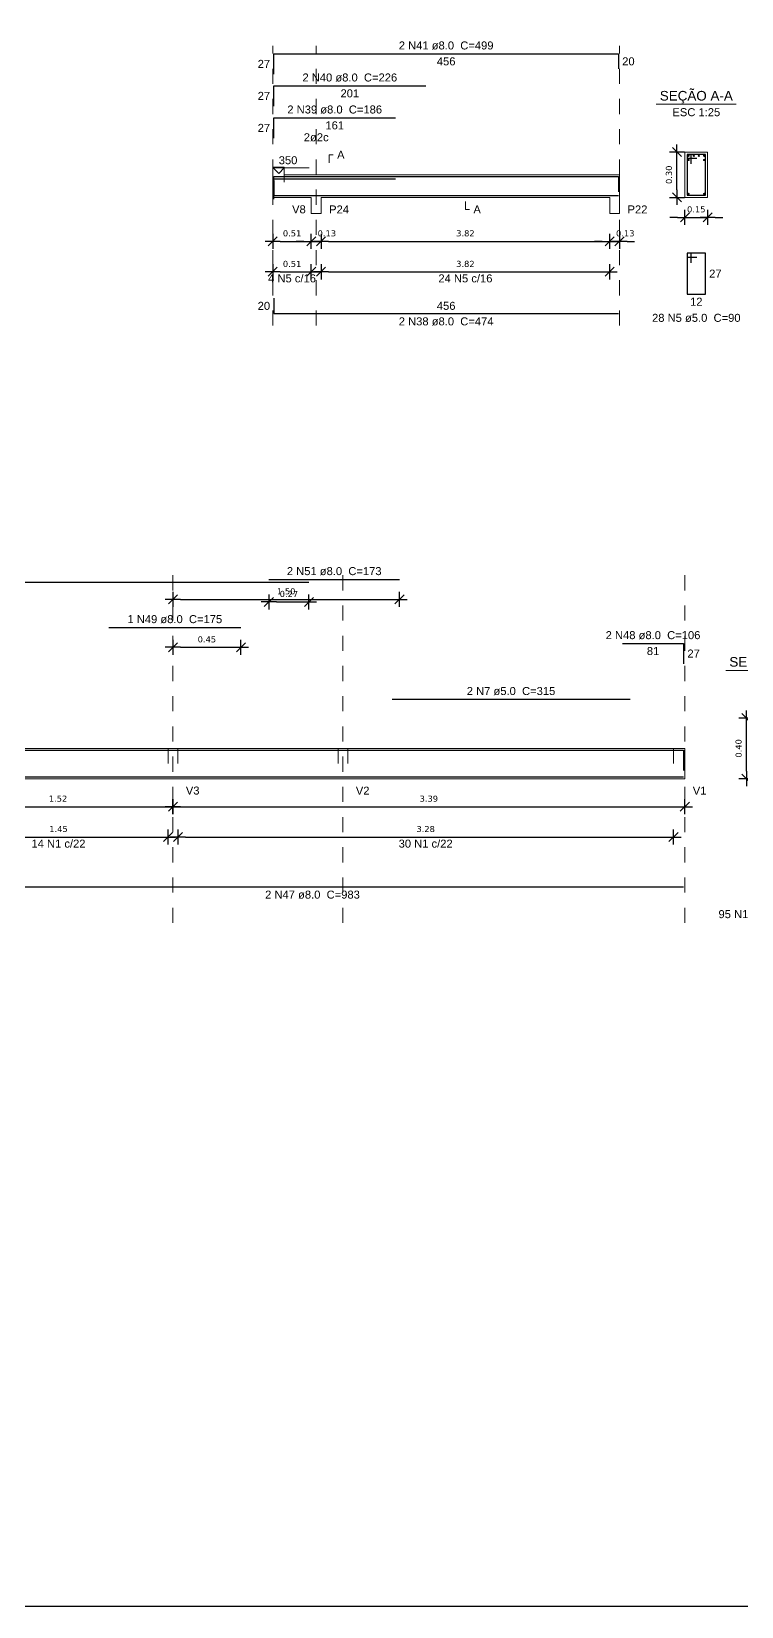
# Model space of a CAD drawing. Extents: x 25 to 1028, y -81 to 176.
# Drawn here: x 797.5 to 802.2, y 58.41 to 68.83 of the extents above; entities that cross this region are included whole.
import ezdxf

# ---------------------------------------------------------------- set-up
doc = ezdxf.new("R2010")
doc.units = 0
doc.header["$LTSCALE"] = 0.3
doc.header["$PDSIZE"] = 0.1
doc.linetypes.add('DOT2', pattern=[3.175, 0, -3.175])
doc.layers.get('0').update_dxf_attribs({"linetype": 'CONTINUOUS'})
doc.layers.get('Defpoints').update_dxf_attribs({"linetype": 'CONTINUOUS'})
doc.layers.add('ARQ-CTA-1_025', color=1, linetype='CONTINUOUS')
for name, color, linetype, lineweight in [('DT-Barras na forma', 2, 'CONTINUOUS', 30), ('DT-Barras no corte', 5, 'CONTINUOUS', 5), ('DT-Barras rebatidas', 2, 'CONTINUOUS', 30), ('DT-Forma', 5, 'CONTINUOUS', 5), ('DT-Pontilhado', 9, 'DOT2', 5), ('DT-Textos', 7, 'CONTINUOUS', 5)]:
    doc.layers.add(name, color=color, linetype=linetype, lineweight=lineweight)
doc.layers.add('VPort', color=45, linetype='CONTINUOUS', plot=False)
doc.styles.add('Arial', font='arial.ttf')
doc.styles.add('FNDE Texto Cota 0025', font='verdana.ttf', dxfattribs={"height": 0.04})
doc.dimstyles.new('Copy of FNDE 1-0025', dxfattribs={"dimscale": 5, "dimtxt": 0.04, "dimasz": 0.01, "dimexe": 0.15, "dimexo": 0.15, "dimgap": 0.005, "dimtad": 1, "dimlfac": 2, "dimzin": 1, "dimdsep": 46, "dimtxsty": 'FNDE Texto Cota 0025', "dimblk": 'tic', "dimcen": 0.015, "dimdle": 0.15, "dimse1": 1, "dimse2": 1, "dimclrd": 251, "dimclre": 251, "dimclrt": 256, "dimaunit": 1, "dimadec": 3, "dimazin": 0, "dimtfac": 1, "dimtix": 1, "dimtmove": 2, "dimatfit": 3, "dimfxl": 0.15, "dimtvp": 1, "dimtolj": 1, "dimtzin": 0, "dimarcsym": 0})
doc.dimstyles.new('FNDE 1-0025', dxfattribs={"dimscale": 5, "dimtxt": 0.04, "dimasz": 0.01, "dimexe": 0.15, "dimexo": 0.15, "dimgap": 0.005, "dimtad": 1, "dimzin": 1, "dimdsep": 46, "dimtxsty": 'FNDE Texto Cota 0025', "dimblk": 'tic', "dimcen": 0.015, "dimdle": 0.15, "dimse1": 1, "dimse2": 1, "dimclrd": 251, "dimclre": 251, "dimclrt": 256, "dimaunit": 1, "dimadec": 3, "dimazin": 0, "dimtfac": 1, "dimtix": 1, "dimtmove": 2, "dimatfit": 3, "dimfxl": 0.15, "dimtvp": 1, "dimtolj": 1, "dimtzin": 0, "dimarcsym": 0})

# ---------------------------------------------------------------- blocks, each defined once
blk = doc.blocks.new('tic')
at = {"color": 251}
for p, q in [((-1, 0), (1, 0)), ((0, -1), (0, 1))]:
    blk.add_line(p, q, dxfattribs=at)
blk.add_line((-0.6, -0.6), (0.6, 0.6))
blk = doc.blocks.new('*D563')
at = {"layer": 'ARQ-CTA-1_025', "color": 251, "lineweight": -2}
blk.add_line((799.148, 67.443), (799.303, 67.443), dxfattribs=at)
at = {"layer": 'Defpoints', "color": 0}
for p in [(799.098, 67.575), (799.353, 67.575), (799.353, 67.443)]:
    blk.add_point(p, dxfattribs=at)
at = {"layer": 'ARQ-CTA-1_025', "color": 251, "lineweight": -2, "xscale": 0.05, "yscale": 0.05, "zscale": 0.05, "rotation": 180}
blk.add_blockref('tic', (799.098, 67.443), dxfattribs=at)
at = {"layer": 'ARQ-CTA-1_025', "color": 251, "lineweight": -2, "xscale": 0.05, "yscale": 0.05, "zscale": 0.05}
blk.add_blockref('tic', (799.353, 67.443), dxfattribs=at)
at = {"layer": 'ARQ-CTA-1_025', "insert": (799.226, 67.496), "char_height": 0.04, "attachment_point": 5, "style": 'FNDE Texto Cota 0025'}
blk.add_mtext('\\A1;0.51', dxfattribs=at)
blk = doc.blocks.new('*D564')
at = {"layer": 'ARQ-CTA-1_025', "color": 251, "lineweight": -2}
for p, q in [((799.303, 67.443), (799.253, 67.443)), ((799.353, 67.443), (799.418, 67.443)), ((799.468, 67.443), (799.518, 67.443))]:
    blk.add_line(p, q, dxfattribs=at)
at = {"layer": 'Defpoints', "color": 0}
for p in [(799.353, 67.575), (799.418, 67.575), (799.418, 67.443)]:
    blk.add_point(p, dxfattribs=at)
at = {"layer": 'ARQ-CTA-1_025', "color": 251, "lineweight": -2, "xscale": 0.05, "yscale": 0.05, "zscale": 0.05}
blk.add_blockref('tic', (799.353, 67.443), dxfattribs=at)
at = {"layer": 'ARQ-CTA-1_025', "color": 251, "lineweight": -2, "xscale": 0.05, "yscale": 0.05, "zscale": 0.05, "rotation": 180}
blk.add_blockref('tic', (799.418, 67.443), dxfattribs=at)
at = {"layer": 'ARQ-CTA-1_025', "insert": (799.456, 67.496), "char_height": 0.04, "attachment_point": 5, "style": 'FNDE Texto Cota 0025'}
blk.add_mtext('\\A1;0.13', dxfattribs=at)
blk = doc.blocks.new('*D565')
at = {"layer": 'ARQ-CTA-1_025', "color": 251, "lineweight": -2}
blk.add_line((799.468, 67.443), (801.278, 67.443), dxfattribs=at)
at = {"layer": 'Defpoints', "color": 0}
for p in [(799.418, 67.575), (801.328, 67.575), (801.328, 67.443)]:
    blk.add_point(p, dxfattribs=at)
at = {"layer": 'ARQ-CTA-1_025', "color": 251, "lineweight": -2, "xscale": 0.05, "yscale": 0.05, "zscale": 0.05, "rotation": 180}
blk.add_blockref('tic', (799.418, 67.443), dxfattribs=at)
at = {"layer": 'ARQ-CTA-1_025', "color": 251, "lineweight": -2, "xscale": 0.05, "yscale": 0.05, "zscale": 0.05}
blk.add_blockref('tic', (801.328, 67.443), dxfattribs=at)
at = {"layer": 'ARQ-CTA-1_025', "insert": (800.373, 67.496), "char_height": 0.04, "attachment_point": 5, "style": 'FNDE Texto Cota 0025'}
blk.add_mtext('\\A1;3.82', dxfattribs=at)
blk = doc.blocks.new('*D566')
at = {"layer": 'ARQ-CTA-1_025', "color": 251, "lineweight": -2}
for p, q in [((801.278, 67.443), (801.228, 67.443)), ((801.328, 67.443), (801.393, 67.443)), ((801.443, 67.443), (801.493, 67.443))]:
    blk.add_line(p, q, dxfattribs=at)
at = {"layer": 'Defpoints', "color": 0}
for p in [(801.328, 67.575), (801.393, 67.575), (801.393, 67.443)]:
    blk.add_point(p, dxfattribs=at)
at = {"layer": 'ARQ-CTA-1_025', "color": 251, "lineweight": -2, "xscale": 0.05, "yscale": 0.05, "zscale": 0.05}
blk.add_blockref('tic', (801.328, 67.443), dxfattribs=at)
at = {"layer": 'ARQ-CTA-1_025', "color": 251, "lineweight": -2, "xscale": 0.05, "yscale": 0.05, "zscale": 0.05, "rotation": 180}
blk.add_blockref('tic', (801.393, 67.443), dxfattribs=at)
at = {"layer": 'ARQ-CTA-1_025', "insert": (801.431, 67.496), "char_height": 0.04, "attachment_point": 5, "style": 'FNDE Texto Cota 0025'}
blk.add_mtext('\\A1;0.13', dxfattribs=at)
blk = doc.blocks.new('*D567')
at = {"layer": 'ARQ-CTA-1_025', "color": 251, "lineweight": -2}
blk.add_line((801.773, 67.784), (801.773, 67.984), dxfattribs=at)
at = {"layer": 'Defpoints', "color": 0}
for p in [(801.773, 68.034), (801.826, 68.034), (801.826, 67.734)]:
    blk.add_point(p, dxfattribs=at)
at = {"layer": 'ARQ-CTA-1_025', "color": 251, "lineweight": -2, "xscale": 0.05, "yscale": 0.05, "zscale": 0.05}
for p, rotation in [((801.773, 68.034), 90), ((801.773, 67.734), 270)]:
    blk.add_blockref('tic', p, dxfattribs=dict(at, rotation=rotation))
at = {"layer": 'ARQ-CTA-1_025', "insert": (801.72, 67.884), "char_height": 0.04, "attachment_point": 5, "rotation": 90, "style": 'FNDE Texto Cota 0025'}
blk.add_mtext('\\A1;0.30', dxfattribs=at)
blk = doc.blocks.new('*D568')
at = {"layer": 'ARQ-CTA-1_025', "color": 251, "lineweight": -2}
for p, q in [((801.776, 67.602), (801.726, 67.602)), ((801.826, 67.602), (801.976, 67.602)), ((802.026, 67.602), (802.076, 67.602))]:
    blk.add_line(p, q, dxfattribs=at)
at = {"layer": 'Defpoints', "color": 0}
for p in [(801.826, 67.734), (801.976, 67.734), (801.976, 67.602)]:
    blk.add_point(p, dxfattribs=at)
at = {"layer": 'ARQ-CTA-1_025', "color": 251, "lineweight": -2, "xscale": 0.05, "yscale": 0.05, "zscale": 0.05}
blk.add_blockref('tic', (801.826, 67.602), dxfattribs=at)
at = {"layer": 'ARQ-CTA-1_025', "color": 251, "lineweight": -2, "xscale": 0.05, "yscale": 0.05, "zscale": 0.05, "rotation": 180}
blk.add_blockref('tic', (801.976, 67.602), dxfattribs=at)
at = {"layer": 'ARQ-CTA-1_025', "insert": (801.901, 67.655), "char_height": 0.04, "attachment_point": 5, "style": 'FNDE Texto Cota 0025'}
blk.add_mtext('\\A1;0.15', dxfattribs=at)
blk = doc.blocks.new('*D569')
at = {"layer": 'ARQ-CTA-1_025', "color": 251, "lineweight": -2}
blk.add_line((799.148, 67.242), (799.303, 67.242), dxfattribs=at)
at = {"layer": 'Defpoints', "color": 0}
for p in [(799.098, 67.374), (799.353, 67.374), (799.353, 67.242)]:
    blk.add_point(p, dxfattribs=at)
at = {"layer": 'ARQ-CTA-1_025', "color": 251, "lineweight": -2, "xscale": 0.05, "yscale": 0.05, "zscale": 0.05, "rotation": 180}
blk.add_blockref('tic', (799.098, 67.242), dxfattribs=at)
at = {"layer": 'ARQ-CTA-1_025', "color": 251, "lineweight": -2, "xscale": 0.05, "yscale": 0.05, "zscale": 0.05}
blk.add_blockref('tic', (799.353, 67.242), dxfattribs=at)
at = {"layer": 'ARQ-CTA-1_025', "insert": (799.226, 67.294), "char_height": 0.04, "attachment_point": 5, "style": 'FNDE Texto Cota 0025'}
blk.add_mtext('\\A1;0.51', dxfattribs=at)
blk = doc.blocks.new('*D570')
at = {"layer": 'ARQ-CTA-1_025', "color": 251, "lineweight": -2}
blk.add_line((799.468, 67.242), (801.278, 67.242), dxfattribs=at)
at = {"layer": 'Defpoints', "color": 0}
for p in [(799.418, 67.374), (801.328, 67.374), (801.328, 67.242)]:
    blk.add_point(p, dxfattribs=at)
at = {"layer": 'ARQ-CTA-1_025', "color": 251, "lineweight": -2, "xscale": 0.05, "yscale": 0.05, "zscale": 0.05, "rotation": 180}
blk.add_blockref('tic', (799.418, 67.242), dxfattribs=at)
at = {"layer": 'ARQ-CTA-1_025', "color": 251, "lineweight": -2, "xscale": 0.05, "yscale": 0.05, "zscale": 0.05}
blk.add_blockref('tic', (801.328, 67.242), dxfattribs=at)
at = {"layer": 'ARQ-CTA-1_025', "insert": (800.373, 67.294), "char_height": 0.04, "attachment_point": 5, "style": 'FNDE Texto Cota 0025'}
blk.add_mtext('\\A1;3.82', dxfattribs=at)
blk = doc.blocks.new('*D586')
at = {"layer": 'ARQ-CTA-1_025', "color": 251, "lineweight": -2}
blk.add_line((796.967, 63.702), (798.387, 63.702), dxfattribs=at)
at = {"layer": 'Defpoints', "color": 0}
for p in [(796.917, 63.835), (798.437, 63.835), (798.437, 63.702)]:
    blk.add_point(p, dxfattribs=at)
at = {"layer": 'ARQ-CTA-1_025', "color": 251, "lineweight": -2, "xscale": 0.05, "yscale": 0.05, "zscale": 0.05, "rotation": 180}
blk.add_blockref('tic', (796.917, 63.702), dxfattribs=at)
at = {"layer": 'ARQ-CTA-1_025', "color": 251, "lineweight": -2, "xscale": 0.05, "yscale": 0.05, "zscale": 0.05}
blk.add_blockref('tic', (798.437, 63.702), dxfattribs=at)
at = {"layer": 'ARQ-CTA-1_025', "insert": (797.677, 63.755), "char_height": 0.04, "attachment_point": 5, "style": 'FNDE Texto Cota 0025'}
blk.add_mtext('\\A1;1.52', dxfattribs=at)
blk = doc.blocks.new('*D587')
at = {"layer": 'ARQ-CTA-1_025', "color": 251, "lineweight": -2}
blk.add_line((798.487, 63.702), (801.775, 63.702), dxfattribs=at)
at = {"layer": 'Defpoints', "color": 0}
for p in [(798.437, 63.835), (801.825, 63.835), (801.825, 63.702)]:
    blk.add_point(p, dxfattribs=at)
at = {"layer": 'ARQ-CTA-1_025', "color": 251, "lineweight": -2, "xscale": 0.05, "yscale": 0.05, "zscale": 0.05, "rotation": 180}
blk.add_blockref('tic', (798.437, 63.702), dxfattribs=at)
at = {"layer": 'ARQ-CTA-1_025', "color": 251, "lineweight": -2, "xscale": 0.05, "yscale": 0.05, "zscale": 0.05}
blk.add_blockref('tic', (801.825, 63.702), dxfattribs=at)
at = {"layer": 'ARQ-CTA-1_025', "insert": (800.131, 63.755), "char_height": 0.04, "attachment_point": 5, "style": 'FNDE Texto Cota 0025'}
blk.add_mtext('\\A1;3.39', dxfattribs=at)
blk = doc.blocks.new('*D590')
at = {"layer": 'ARQ-CTA-1_025', "color": 251, "lineweight": -2}
blk.add_line((798.487, 64.757), (798.837, 64.757), dxfattribs=at)
at = {"layer": 'Defpoints', "color": 0}
for p in [(798.437, 64.889), (798.887, 64.889), (798.887, 64.757)]:
    blk.add_point(p, dxfattribs=at)
at = {"layer": 'ARQ-CTA-1_025', "color": 251, "lineweight": -2, "xscale": 0.05, "yscale": 0.05, "zscale": 0.05, "rotation": 180}
blk.add_blockref('tic', (798.437, 64.757), dxfattribs=at)
at = {"layer": 'ARQ-CTA-1_025', "color": 251, "lineweight": -2, "xscale": 0.05, "yscale": 0.05, "zscale": 0.05}
blk.add_blockref('tic', (798.887, 64.757), dxfattribs=at)
at = {"layer": 'ARQ-CTA-1_025', "insert": (798.662, 64.809), "char_height": 0.04, "attachment_point": 5, "style": 'FNDE Texto Cota 0025'}
blk.add_mtext('\\A1;0.45', dxfattribs=at)
blk = doc.blocks.new('*D591')
at = {"layer": 'ARQ-CTA-1_025', "color": 251, "lineweight": -2}
blk.add_line((799.122, 65.057), (799.287, 65.057), dxfattribs=at)
at = {"layer": 'Defpoints', "color": 0}
for p in [(799.072, 65.189), (799.337, 65.189), (799.337, 65.057)]:
    blk.add_point(p, dxfattribs=at)
at = {"layer": 'ARQ-CTA-1_025', "color": 251, "lineweight": -2, "xscale": 0.05, "yscale": 0.05, "zscale": 0.05, "rotation": 180}
blk.add_blockref('tic', (799.072, 65.057), dxfattribs=at)
at = {"layer": 'ARQ-CTA-1_025', "color": 251, "lineweight": -2, "xscale": 0.05, "yscale": 0.05, "zscale": 0.05}
blk.add_blockref('tic', (799.337, 65.057), dxfattribs=at)
at = {"layer": 'ARQ-CTA-1_025', "insert": (799.205, 65.11), "char_height": 0.04, "attachment_point": 5, "style": 'FNDE Texto Cota 0025'}
blk.add_mtext('\\A1;0.27', dxfattribs=at)
blk = doc.blocks.new('*D592')
at = {"layer": 'ARQ-CTA-1_025', "color": 251, "lineweight": -2}
blk.add_line((798.487, 65.074), (799.887, 65.074), dxfattribs=at)
at = {"layer": 'Defpoints', "color": 0}
for p in [(798.437, 65.207), (799.937, 65.207), (799.937, 65.074)]:
    blk.add_point(p, dxfattribs=at)
at = {"layer": 'ARQ-CTA-1_025', "color": 251, "lineweight": -2, "xscale": 0.05, "yscale": 0.05, "zscale": 0.05, "rotation": 180}
blk.add_blockref('tic', (798.437, 65.074), dxfattribs=at)
at = {"layer": 'ARQ-CTA-1_025', "color": 251, "lineweight": -2, "xscale": 0.05, "yscale": 0.05, "zscale": 0.05}
blk.add_blockref('tic', (799.937, 65.074), dxfattribs=at)
at = {"layer": 'ARQ-CTA-1_025', "insert": (799.187, 65.127), "char_height": 0.04, "attachment_point": 5, "style": 'FNDE Texto Cota 0025'}
blk.add_mtext('\\A1;1.50', dxfattribs=at)
blk = doc.blocks.new('*D593')
at = {"layer": 'ARQ-CTA-1_025', "color": 251, "lineweight": -2}
blk.add_line((802.233, 63.938), (802.233, 64.238), dxfattribs=at)
at = {"layer": 'Defpoints', "color": 0}
for p in [(802.233, 64.288), (802.286, 64.288), (802.286, 63.888)]:
    blk.add_point(p, dxfattribs=at)
at = {"layer": 'ARQ-CTA-1_025', "color": 251, "lineweight": -2, "xscale": 0.05, "yscale": 0.05, "zscale": 0.05}
for p, rotation in [((802.233, 64.288), 90), ((802.233, 63.888), 270)]:
    blk.add_blockref('tic', p, dxfattribs=dict(at, rotation=rotation))
at = {"layer": 'ARQ-CTA-1_025', "insert": (802.181, 64.088), "char_height": 0.04, "attachment_point": 5, "rotation": 90, "style": 'FNDE Texto Cota 0025'}
blk.add_mtext('\\A1;0.40', dxfattribs=at)
blk = doc.blocks.new('*D597')
at = {"layer": 'ARQ-CTA-1_025', "color": 251, "lineweight": -2}
blk.add_line((797.005, 63.501), (798.355, 63.501), dxfattribs=at)
at = {"layer": 'Defpoints', "color": 0}
for p in [(796.955, 63.633), (798.405, 63.633), (798.405, 63.501)]:
    blk.add_point(p, dxfattribs=at)
at = {"layer": 'ARQ-CTA-1_025', "color": 251, "lineweight": -2, "xscale": 0.05, "yscale": 0.05, "zscale": 0.05, "rotation": 180}
blk.add_blockref('tic', (796.955, 63.501), dxfattribs=at)
at = {"layer": 'ARQ-CTA-1_025', "color": 251, "lineweight": -2, "xscale": 0.05, "yscale": 0.05, "zscale": 0.05}
blk.add_blockref('tic', (798.405, 63.501), dxfattribs=at)
at = {"layer": 'ARQ-CTA-1_025', "insert": (797.68, 63.554), "char_height": 0.04, "attachment_point": 5, "style": 'FNDE Texto Cota 0025'}
blk.add_mtext('\\A1;1.45', dxfattribs=at)
blk = doc.blocks.new('*D598')
at = {"layer": 'ARQ-CTA-1_025', "color": 251, "lineweight": -2}
blk.add_line((798.52, 63.501), (801.7, 63.501), dxfattribs=at)
at = {"layer": 'Defpoints', "color": 0}
for p in [(798.47, 63.633), (801.75, 63.633), (801.75, 63.501)]:
    blk.add_point(p, dxfattribs=at)
at = {"layer": 'ARQ-CTA-1_025', "color": 251, "lineweight": -2, "xscale": 0.05, "yscale": 0.05, "zscale": 0.05, "rotation": 180}
blk.add_blockref('tic', (798.47, 63.501), dxfattribs=at)
at = {"layer": 'ARQ-CTA-1_025', "color": 251, "lineweight": -2, "xscale": 0.05, "yscale": 0.05, "zscale": 0.05}
blk.add_blockref('tic', (801.75, 63.501), dxfattribs=at)
at = {"layer": 'ARQ-CTA-1_025', "insert": (800.11, 63.554), "char_height": 0.04, "attachment_point": 5, "style": 'FNDE Texto Cota 0025'}
blk.add_mtext('\\A1;3.28', dxfattribs=at)

msp = doc.modelspace()

# ---------------------------------------------------------------- linework, layer by layer
at = {"layer": 'DT-Barras na forma'}
for p, q in [((801.86609981, 68.01893749), (801.84109981, 68.01893748)), ((801.84109981, 68.01893748), (801.84109982, 67.74893748)), ((801.96109991, 68.01893748), (801.84109991, 68.01893744)), ((801.84109991, 68.01893744), (801.84109991, 67.99393744)), ((801.84109991, 67.99393744), (801.90359991, 67.99393744)), ((801.86609979, 67.95643749), (801.86609981, 68.01893749)), ((801.96109982, 67.74893748), (801.96109991, 68.01893748)), ((801.84109982, 67.74893748), (801.96109982, 67.74893748))]:
    msp.add_line(p, q, dxfattribs=at)
for points in [[(799.10557479, 67.73693749), (799.10557479, 67.87193749), (800.11057479, 67.87193749)], [(799.10557479, 67.73693749), (799.10557479, 67.87193749), (801.38557479, 67.87193749), (801.38557479, 67.77076974)], [(799.10557479, 67.72293749), (799.10557479, 67.85793749), (799.91057479, 67.85793749)], [(799.10557479, 67.84710524), (799.10557479, 67.74593749), (801.38557479, 67.74593749)], [(793.48733845, 64.07555809), (799.33733845, 64.07555809)], [(798.01233845, 64.07555809), (798.88733845, 64.07555809)], [(799.07233845, 64.07555809), (799.93733845, 64.07555809)], [(799.88733845, 64.07630809), (801.46233845, 64.07630809)], [(801.41233845, 64.07555809), (801.81733845, 64.07555809), (801.81733845, 63.94066759)], [(796.90483845, 63.89955809), (801.81733845, 63.89955809)]]:
    msp.add_lwpolyline(points, dxfattribs=at)
at = {"layer": 'DT-Barras no corte'}
for centre in [(801.85009979, 68.00993749), (801.85009979, 67.98193749), (801.88409979, 68.00993749), (801.91809979, 68.00993749), (801.95209979, 68.00993749), (801.95209979, 67.98193749), (801.85009979, 67.75793749), (801.95209979, 67.75793749)]:
    msp.add_circle(centre, 0.004, dxfattribs=at)
at = {"layer": 'DT-Barras rebatidas'}
for p, q in [((799.10557479, 68.55028749), (799.10557484, 68.68528749)), ((799.10557484, 68.68528749), (801.38557484, 68.68528749)), ((801.38557484, 68.68528749), (801.38557484, 68.58411969)), ((799.10557479, 68.33848749), (799.10557484, 68.47348749)), ((799.10557484, 68.47348749), (800.11057484, 68.47348749)), ((799.10557479, 68.12668749), (799.10557484, 68.26168749)), ((799.10557484, 68.26168749), (799.91057484, 68.26168749)), ((801.86609981, 67.36476249), (801.84109981, 67.36476248)), ((801.84109981, 67.36476248), (801.84109982, 67.09476248)), ((801.96109991, 67.36476248), (801.84109991, 67.36476244)), ((801.84109991, 67.36476244), (801.84109991, 67.33976244)), ((801.84109991, 67.33976244), (801.90359991, 67.33976244)), ((801.86609979, 67.30226249), (801.86609981, 67.36476249)), ((801.96109982, 67.09476248), (801.96109991, 67.36476248)), ((799.10557479, 67.06639524), (799.1055748, 66.96522744)), ((801.84109982, 67.09476248), (801.96109982, 67.09476248)), ((799.1055748, 66.96522744), (801.3855748, 66.96522744)), ((793.48733845, 65.18895809), (799.33733845, 65.18895809)), ((799.07233845, 65.20660809), (799.93733845, 65.20660809)), ((798.01233845, 64.88890809), (798.88733845, 64.88890809)), ((801.41233845, 64.78300809), (801.81733845, 64.78300809)), ((801.81733845, 64.78300809), (801.81733845, 64.64811769)), ((799.88733845, 64.41310809), (801.46233845, 64.41310809)), ((796.90483845, 63.17179809), (801.81733845, 63.17179809))]:
    msp.add_line(p, q, dxfattribs=at)
at = {"layer": 'DT-Forma'}
for p, q in [((801.97609979, 68.03393749), (801.82609979, 68.03393749)), ((801.82609979, 68.03393749), (801.82609979, 67.73393749)), ((801.97609979, 67.73393749), (801.97609979, 68.03393749)), ((799.09807479, 67.88393749), (799.09807479, 67.93393749)), ((799.09807479, 67.93393749), (799.17307479, 67.93393749)), ((799.17307479, 67.93393749), (799.17307479, 67.88393749)), ((799.17307479, 67.88393749), (799.35307479, 67.88393749)), ((799.35307479, 67.88393749), (799.41807479, 67.88393749)), ((799.41807479, 67.88393749), (801.32807479, 67.88393749)), ((801.32807479, 67.88393749), (801.39307479, 67.88393749)), ((799.09807479, 67.73393749), (799.17307479, 67.73393749)), ((799.17307479, 67.73393749), (799.35307479, 67.73393749)), ((799.35307479, 67.73393749), (799.35307479, 67.62803749)), ((799.41807479, 67.62803749), (799.41807479, 67.73393749)), ((799.41807479, 67.73393749), (801.32807479, 67.73393749)), ((801.32807479, 67.73393749), (801.32807479, 67.62803749)), ((801.39307479, 67.62803749), (801.39307479, 67.73393749)), ((801.82609979, 67.73393749), (801.97609979, 67.73393749)), ((799.35307479, 67.62803749), (799.41807479, 67.62803749)), ((801.32807479, 67.62803749), (801.39307479, 67.62803749)), ((796.95483845, 64.08755809), (798.40483845, 64.08755809)), ((798.40483845, 64.08755809), (798.46983845, 64.08755809)), ((798.46983845, 64.08755809), (799.52983845, 64.08755809)), ((799.52983845, 64.08755809), (799.59483845, 64.08755809)), ((799.59483845, 64.08755809), (801.74983845, 64.08755809)), ((801.74983845, 64.08755809), (801.82483845, 64.08755809)), ((796.95483845, 63.88755809), (798.40483845, 63.88755809)), ((798.40483845, 63.88755809), (798.46983845, 63.88755809)), ((798.46983845, 63.88755809), (799.52983845, 63.88755809)), ((799.52983845, 63.88755809), (799.59483845, 63.88755809)), ((799.59483845, 63.88755809), (801.74983845, 63.88755809)), ((801.74983845, 63.88755809), (801.82483845, 63.88755809))]:
    msp.add_line(p, q, dxfattribs=at)
at = {"layer": 'DT-Forma', "linetype": 'Continuous'}
for p, q in [((799.09807479, 67.73393749), (799.09807479, 67.88393749)), ((801.39307479, 67.88393749), (801.39307479, 67.73393749)), ((801.82483845, 64.08755809), (801.82483845, 63.88755809))]:
    msp.add_line(p, q, dxfattribs=at)
at = {"layer": 'DT-Pontilhado', "ltscale": 0.05}
for p, q in [((799.09807479, 66.88580249), (799.09807479, 68.73823749)), ((799.38557479, 66.88580249), (799.38557479, 68.73823749)), ((801.39307479, 66.88580249), (801.39307479, 68.73823749)), ((799.17307479, 67.93393749), (799.17307479, 67.73393749)), ((798.43733845, 62.93352309), (798.43733845, 65.25955809)), ((799.56233845, 62.93352309), (799.56233845, 65.25955809)), ((801.82483845, 62.93352309), (801.82483845, 65.25955809)), ((798.40483845, 64.08755809), (798.40483845, 63.88755809)), ((798.46983845, 64.08755809), (798.46983845, 63.88755809)), ((799.52983845, 64.08755809), (799.52983845, 63.88755809)), ((799.59483845, 64.08755809), (799.59483845, 63.88755809)), ((801.74983845, 64.08755809), (801.74983845, 63.88755809))]:
    msp.add_line(p, q, dxfattribs=at)
at = {"layer": 'DT-Textos'}
for p, q in [((801.63634979, 68.35016249), (802.16584979, 68.35016249)), ((802.09668345, 64.60378309), (802.62618345, 64.60378309))]:
    msp.add_line(p, q, dxfattribs=at)
for points in [[(799.47102479, 67.96336249), (799.47102479, 68.01631249), (799.49749979, 68.01631249)], [(799.17457479, 67.92894499), (799.13750979, 67.89187999), (799.10044479, 67.92894499), (799.33871979, 67.92894499)], [(800.37307479, 67.70746249), (800.37307479, 67.65451249), (800.39954979, 67.65451249)]]:
    msp.add_lwpolyline(points, dxfattribs=at)
at = {"layer": 'VPort'}
msp.add_lwpolyline([(784.80967722, 78.60848918), (808.9966287, 78.60848918), (808.9966287, 58.40938398), (784.80967722, 58.40938398)], close=True, dxfattribs=at)

# ---------------------------------------------------------------- texts
at = {"layer": 'DT-Barras rebatidas', "color": 7, "char_height": 0.05295, "line_spacing_factor": 0.9, "style": 'Arial'}
for s, insert, width, attachment_point in [('2 N41 ø8.0  C=499', (800.24546979, 68.71186099), 1.08018, 8), ('27', (799.08058164, 68.59131249), 0.22708, 9), ('456', (800.24557484, 68.66096399), 0.29062, 2), ('20', (801.41057443, 68.66117859), 0.22708, 1), ('2 N40 ø8.0  C=226', (799.60796979, 68.49986099), 1.08018, 8), ('27', (799.08058157, 68.37951249), 0.22708, 9), ('201', (799.60807484, 68.44916399), 0.29062, 2), ('2 N39 ø8.0  C=186', (799.50796979, 68.28811099), 1.08018, 8), ('27', (799.0805815, 68.16771249), 0.22708, 9), ('161', (799.50807484, 68.23736399), 0.29062, 2), ('4 N5 c/16', (799.22557479, 67.17107899), 0.57186, 8), ('24 N5 c/16', (800.37307479, 67.17107899), 0.6354, 8), ('27', (801.98610623, 67.25623748), 0.22708, 1), ('20', (799.08057441, 66.98933634), 0.22708, 9), ('456', (800.2455748, 66.98955094), 0.29062, 8), ('12', (801.90109982, 67.07043898), 0.22708, 2), ('2 N38 ø8.0  C=474', (800.24546979, 66.88586099), 1.08018, 8), ('28 N5 ø5.0  C=90', (801.90121979, 66.90936099), 1.01664, 8), ('2 N51 ø8.0  C=173', (799.50471345, 65.23318159), 1.08018, 8), ('1 N49 ø8.0  C=175', (798.44971345, 64.91543159), 1.08018, 8), ('2 N48 ø8.0  C=106', (801.61471345, 64.80943159), 1.08018, 8), ('81', (801.61483845, 64.75868459), 0.22708, 2), ('27', (801.84233805, 64.74203789), 0.22708, 1), ('2 N7 ø5.0  C=315', (800.67496345, 64.43968159), 1.01664, 8), ('14 N1 c/22', (797.67983845, 63.43059959), 0.6354, 8), ('30 N1 c/22', (800.10983845, 63.43059959), 0.6354, 8), ('2 N47 ø8.0  C=983', (799.36096345, 63.09243159), 1.08018, 8), ('95 N1 ø5.0  C=110', (802.36146345, 62.96318159), 1.08018, 8)]:
    msp.add_mtext(s, dxfattribs=dict(at, insert=insert, width=width, attachment_point=attachment_point))
at = {"layer": 'DT-Textos', "line_spacing_factor": 0.798, "style": 'Arial'}
for s, insert, char_height, width, attachment_point in [('SEÇÃO A-A', (801.90121979, 68.35563749), 0.06354, 0.686232, 8), ('ESC 1:25', (801.90121979, 68.27086099), 0.05295, 0.50832, 8), ('2ø2c ', (799.38546979, 68.10436099), 0.05295, 0.3177, 8), ('350', (799.13746979, 67.95286099), 0.05295, 0.19062, 7), ('A', (799.52396979, 67.98986099), 0.05295, 0.06354, 7), ('V8', (799.22596979, 67.62811099), 0.05295, 0.12708, 7), ('P24', (799.47096979, 67.62811099), 0.05295, 0.19062, 7), ('A', (800.42596979, 67.62811099), 0.05295, 0.06354, 7), ('P22', (801.44596979, 67.62811099), 0.05295, 0.19062, 7), ('SEÇÃO A-A', (802.36146345, 64.60920809), 0.06354, 0.686232, 8), ('V3', (798.52271345, 63.78168159), 0.05295, 0.12708, 7), ('V2', (799.64771345, 63.78168159), 0.05295, 0.12708, 7), ('V1', (801.87771345, 63.78168159), 0.05295, 0.12708, 7)]:
    msp.add_mtext(s, dxfattribs=dict(at, insert=insert, char_height=char_height, width=width, attachment_point=attachment_point))

# ---------------------------------------------------------------- dimensions: what is measured, and where the dimension line sits
at = {"layer": 'ARQ-CTA-1_025'}
for base, p1, p2, picture, middle in [((801.77314979, 68.03393749), (801.82609979, 67.73393749), (801.82609979, 68.03393749), '*D567', (801.72019979, 67.88393749)), ((802.23348345, 64.28755809), (802.28643345, 63.88755809), (802.28643345, 64.28755809), '*D593', (802.18053345, 64.08755809))]:
    dim = msp.add_linear_dim(base=base, p1=p1, p2=p2, angle=90, dimstyle='FNDE 1-0025', dxfattribs=at)
    dim.commit()
    dim.dimension.update_dxf_attribs({"geometry": picture, "text_midpoint": middle, "dimtype": 160})
for base, p1, p2, dimstyle, picture, middle in [((801.97609979, 67.60156249), (801.82609979, 67.73393749), (801.97609979, 67.73393749), 'FNDE 1-0025', '*D568', (801.90109979, 67.65451249)), ((799.35307479, 67.44271249), (799.09807479, 67.57508749), (799.35307479, 67.57508749), 'Copy of FNDE 1-0025', '*D563', (799.22557479, 67.49566249)), ((799.41807479, 67.44271249), (799.35307479, 67.57508749), (799.41807479, 67.57508749), 'Copy of FNDE 1-0025', '*D564', (799.45584329, 67.49566249)), ((801.32807479, 67.44271249), (799.41807479, 67.57508749), (801.32807479, 67.57508749), 'Copy of FNDE 1-0025', '*D565', (800.37307479, 67.49566249)), ((801.39307479, 67.44271249), (801.32807479, 67.57508749), (801.39307479, 67.57508749), 'Copy of FNDE 1-0025', '*D566', (801.43084329, 67.49566249)), ((799.35307479, 67.24150249), (799.09807479, 67.37387749), (799.35307479, 67.37387749), 'Copy of FNDE 1-0025', '*D569', (799.22557479, 67.29445249)), ((801.32807479, 67.24150249), (799.41807479, 67.37387749), (801.32807479, 67.37387749), 'Copy of FNDE 1-0025', '*D570', (800.37307479, 67.29445249)), ((799.93733845, 65.07423309), (798.43733845, 65.20660809), (799.93733845, 65.20660809), 'FNDE 1-0025', '*D592', (799.18733845, 65.12718309)), ((799.3373384481, 65.0565830887), (799.0723384481, 65.1889580887), (799.3373384481, 65.1889580887), 'FNDE 1-0025', '*D591', (799.2048384481, 65.1095330887)), ((798.88733845, 64.75653309), (798.43733845, 64.88890809), (798.88733845, 64.88890809), 'FNDE 1-0025', '*D590', (798.66233845, 64.80948309)), ((798.43733845, 63.70223309), (796.91733845, 63.83460809), (798.43733845, 63.83460809), 'FNDE 1-0025', '*D586', (797.67733845, 63.75518309)), ((801.82483845, 63.70223309), (798.43733845, 63.83460809), (801.82483845, 63.83460809), 'FNDE 1-0025', '*D587', (800.13108845, 63.75518309)), ((798.40483845, 63.50102309), (796.95483845, 63.63339809), (798.40483845, 63.63339809), 'FNDE 1-0025', '*D597', (797.67983845, 63.55397309)), ((801.74983845, 63.50102309), (798.46983845, 63.63339809), (801.74983845, 63.63339809), 'FNDE 1-0025', '*D598', (800.10983845, 63.55397309))]:
    dim = msp.add_linear_dim(base=base, p1=p1, p2=p2, dimstyle=dimstyle, dxfattribs=at)
    dim.commit()
    dim.dimension.update_dxf_attribs({"geometry": picture, "text_midpoint": middle, "dimtype": 160})

doc.saveas('drawing.dxf')
